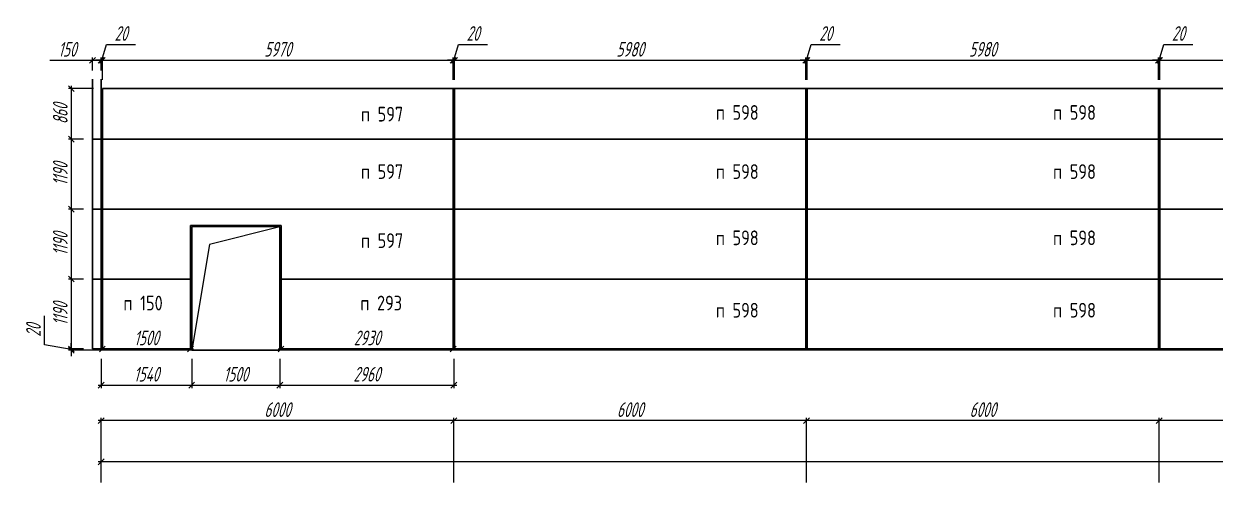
# Model space of a CAD drawing. Header units: millimetres. Extents: x -351329 to 406471, y -253833 to 111767.
# Drawn here: x 36813 to 57084, y -23803 to -15851 of the extents above; entities that cross this region are included whole.
import ezdxf

# ---------------------------------------------------------------- set-up
doc = ezdxf.new("R2010")
doc.units = ezdxf.units.MM
for name, color, linetype, lineweight in [('_Окна_двери', 131, 'Continuous', 15), ('_Оси', 90, 'Continuous', 13), ('_Размеры', 120, 'Continuous', 13), ('_Сендвичи', 230, 'Continuous', 30), ('выноска', 7, 'Continuous', 13), ('Нумерация', 91, 'Continuous', 30), ('тонкие', 221, 'Continuous', 13)]:
    doc.layers.add(name, color=color, linetype=linetype, lineweight=lineweight)
doc.styles.add('Museo sans', font='CS_Gost2304.shx')
doc.styles.add('СПДС_размеры', font='spdswin.shx', dxfattribs={"width": 0.8, "oblique": 15})
doc.dimstyles.new('СПДС', dxfattribs={"dimtxt": 2.5, "dimasz": 1, "dimexe": 0.5, "dimexo": 1.5, "dimtad": 1, "dimdec": 0, "dimtxsty": 'СПДС_размеры', "dimblk": 'OBLIQUE', "dimcen": 2.5, "dimdle": 0.5, "dimadec": 8, "dimazin": 0, "dimtfac": 1, "dimtdec": 0, "dimtix": 1, "dimtmove": 0, "dimatfit": 3, "dimfxl": 1, "dimarcsym": 0})

# ---------------------------------------------------------------- blocks, each defined once
blk = doc.blocks.new('_Oblique')
at = {"layer": 'выноска', "color": 0, "lineweight": -2}
blk.add_line((-0.5, -0.5), (0.5, 0.5), dxfattribs=at)
blk = doc.blocks.new('*D261')
at = {"layer": '_Оси', "color": 0, "lineweight": -2, "transparency": 16777216}
for p, q in [((80180, -23303), (38080, -23303)), ((38130, -23653), (38130, -23253)), ((80130, -23653), (80130, -23253))]:
    blk.add_line(p, q, dxfattribs=at)
at = {"layer": 'Defpoints', "color": 0, "transparency": 16777216}
for p in [(38130, -23303), (38130, -23803), (80130, -23803)]:
    blk.add_point(p, dxfattribs=at)
at = {"layer": '_Оси', "color": 0, "lineweight": -2, "transparency": 16777216, "xscale": 100, "yscale": 100, "zscale": 100, "rotation": 180}
blk.add_blockref('_Oblique', (38130, -23303), dxfattribs=at)
at = {"layer": '_Оси', "color": 0, "lineweight": -2, "transparency": 16777216, "xscale": 100, "yscale": 100, "zscale": 100}
blk.add_blockref('_Oblique', (80130, -23303), dxfattribs=at)
at = {"layer": '_Оси', "color": 0, "lineweight": 25, "transparency": 16777216, "insert": (59130, -23115.5), "char_height": 250, "attachment_point": 5, "style": 'СПДС_размеры'}
blk.add_mtext('42000', dxfattribs=at)
blk = doc.blocks.new('*D265')
at = {"layer": '_Оси', "color": 0, "lineweight": -2, "transparency": 16777216}
for p, q in [((62180, -22603), (56080, -22603)), ((56130, -23653), (56130, -22553)), ((62130, -23653), (62130, -22553))]:
    blk.add_line(p, q, dxfattribs=at)
at = {"layer": 'Defpoints', "color": 0, "transparency": 16777216}
for p in [(56130, -22603), (56130, -23803), (62130, -23803)]:
    blk.add_point(p, dxfattribs=at)
at = {"layer": '_Оси', "color": 0, "lineweight": -2, "transparency": 16777216, "xscale": 100, "yscale": 100, "zscale": 100, "rotation": 180}
blk.add_blockref('_Oblique', (56130, -22603), dxfattribs=at)
at = {"layer": '_Оси', "color": 0, "lineweight": -2, "transparency": 16777216, "xscale": 100, "yscale": 100, "zscale": 100}
blk.add_blockref('_Oblique', (62130, -22603), dxfattribs=at)
at = {"layer": '_Оси', "color": 0, "lineweight": 25, "transparency": 16777216, "insert": (59130, -22415.5), "char_height": 250, "attachment_point": 5, "style": 'СПДС_размеры'}
blk.add_mtext('6000', dxfattribs=at)
blk = doc.blocks.new('*D266')
at = {"layer": '_Оси', "color": 0, "lineweight": -2, "transparency": 16777216}
for p, q in [((56180, -22603), (50080, -22603)), ((50130, -23653), (50130, -22553)), ((56130, -23653), (56130, -22553))]:
    blk.add_line(p, q, dxfattribs=at)
at = {"layer": 'Defpoints', "color": 0, "transparency": 16777216}
for p in [(50130, -22603), (50130, -23803), (56130, -23803)]:
    blk.add_point(p, dxfattribs=at)
at = {"layer": '_Оси', "color": 0, "lineweight": -2, "transparency": 16777216, "xscale": 100, "yscale": 100, "zscale": 100, "rotation": 180}
blk.add_blockref('_Oblique', (50130, -22603), dxfattribs=at)
at = {"layer": '_Оси', "color": 0, "lineweight": -2, "transparency": 16777216, "xscale": 100, "yscale": 100, "zscale": 100}
blk.add_blockref('_Oblique', (56130, -22603), dxfattribs=at)
at = {"layer": '_Оси', "color": 0, "lineweight": 25, "transparency": 16777216, "insert": (53130, -22415.5), "char_height": 250, "attachment_point": 5, "style": 'СПДС_размеры'}
blk.add_mtext('6000', dxfattribs=at)
blk = doc.blocks.new('*D267')
at = {"layer": '_Оси', "color": 0, "lineweight": -2, "transparency": 16777216}
for p, q in [((50180, -22603), (44080, -22603)), ((44130, -23653), (44130, -22553)), ((50130, -23653), (50130, -22553))]:
    blk.add_line(p, q, dxfattribs=at)
at = {"layer": 'Defpoints', "color": 0, "transparency": 16777216}
for p in [(44130, -22603), (44130, -23803), (50130, -23803)]:
    blk.add_point(p, dxfattribs=at)
at = {"layer": '_Оси', "color": 0, "lineweight": -2, "transparency": 16777216, "xscale": 100, "yscale": 100, "zscale": 100, "rotation": 180}
blk.add_blockref('_Oblique', (44130, -22603), dxfattribs=at)
at = {"layer": '_Оси', "color": 0, "lineweight": -2, "transparency": 16777216, "xscale": 100, "yscale": 100, "zscale": 100}
blk.add_blockref('_Oblique', (50130, -22603), dxfattribs=at)
at = {"layer": '_Оси', "color": 0, "lineweight": 25, "transparency": 16777216, "insert": (47130, -22415.5), "char_height": 250, "attachment_point": 5, "style": 'СПДС_размеры'}
blk.add_mtext('6000', dxfattribs=at)
blk = doc.blocks.new('*D268')
at = {"layer": '_Оси', "color": 0, "lineweight": -2, "transparency": 16777216}
for p, q in [((44180, -22603), (38080, -22603)), ((38130, -23653), (38130, -22553)), ((44130, -23653), (44130, -22553))]:
    blk.add_line(p, q, dxfattribs=at)
at = {"layer": 'Defpoints', "color": 0, "transparency": 16777216}
for p in [(38130, -22603), (38130, -23803), (44130, -23803)]:
    blk.add_point(p, dxfattribs=at)
at = {"layer": '_Оси', "color": 0, "lineweight": -2, "transparency": 16777216, "xscale": 100, "yscale": 100, "zscale": 100, "rotation": 180}
blk.add_blockref('_Oblique', (38130, -22603), dxfattribs=at)
at = {"layer": '_Оси', "color": 0, "lineweight": -2, "transparency": 16777216, "xscale": 100, "yscale": 100, "zscale": 100}
blk.add_blockref('_Oblique', (44130, -22603), dxfattribs=at)
at = {"layer": '_Оси', "color": 0, "lineweight": 25, "transparency": 16777216, "insert": (41130, -22415.5), "char_height": 250, "attachment_point": 5, "style": 'СПДС_размеры'}
blk.add_mtext('6000', dxfattribs=at)
blk = doc.blocks.new('*U236')
at = {"color": 0, "ltscale": 100}
blk.add_lwpolyline([(0, 0), (1500, 0), (1500, 2100), (0, 2100)], close=True, dxfattribs=at)
blk.add_lwpolyline([(1500, 2100), (300, 1800), (0, 0)], dxfattribs=at)
blk = doc.blocks.new('*D269')
at = {"layer": '_Размеры', "color": 0, "lineweight": -2, "ltscale": 100, "transparency": 16777216}
for p, q in [((38150, -21233), (38150, -21333)), ((39650, -21233), (39650, -21333)), ((38100, -21383), (39700, -21383))]:
    blk.add_line(p, q, dxfattribs=at)
at = {"layer": 'Defpoints', "color": 0, "ltscale": 100, "transparency": 16777216}
for p in [(38150, -21383), (39650, -21383), (39650, -21383)]:
    blk.add_point(p, dxfattribs=at)
at = {"layer": '_Размеры', "color": 0, "lineweight": -2, "ltscale": 100, "transparency": 16777216, "xscale": 100, "yscale": 100, "zscale": 100, "rotation": 180}
blk.add_blockref('_Oblique', (38150, -21383), dxfattribs=at)
at = {"layer": '_Размеры', "color": 0, "lineweight": -2, "ltscale": 100, "transparency": 16777216, "xscale": 100, "yscale": 100, "zscale": 100}
blk.add_blockref('_Oblique', (39650, -21383), dxfattribs=at)
at = {"layer": '_Размеры', "color": 0, "ltscale": 100, "transparency": 16777216, "insert": (38900, -21195.5), "char_height": 250, "attachment_point": 5, "style": 'СПДС_размеры'}
blk.add_mtext('1500', dxfattribs=at)
blk = doc.blocks.new('*D270')
at = {"layer": '_Размеры', "color": 0, "lineweight": -2, "ltscale": 100, "transparency": 16777216}
for p, q in [((41190, -21233), (41190, -21333)), ((44120, -21233), (44120, -21333)), ((41140, -21383), (44170, -21383))]:
    blk.add_line(p, q, dxfattribs=at)
at = {"layer": 'Defpoints', "color": 0, "ltscale": 100, "transparency": 16777216}
for p in [(41190, -21383), (44120, -21383), (44120, -21383)]:
    blk.add_point(p, dxfattribs=at)
at = {"layer": '_Размеры', "color": 0, "lineweight": -2, "ltscale": 100, "transparency": 16777216, "xscale": 100, "yscale": 100, "zscale": 100, "rotation": 180}
blk.add_blockref('_Oblique', (41190, -21383), dxfattribs=at)
at = {"layer": '_Размеры', "color": 0, "lineweight": -2, "ltscale": 100, "transparency": 16777216, "xscale": 100, "yscale": 100, "zscale": 100}
blk.add_blockref('_Oblique', (44120, -21383), dxfattribs=at)
at = {"layer": '_Размеры', "color": 0, "ltscale": 100, "transparency": 16777216, "insert": (42655, -21195.5), "char_height": 250, "attachment_point": 5, "style": 'СПДС_размеры'}
blk.add_mtext('2930', dxfattribs=at)
blk = doc.blocks.new('*D273')
at = {"layer": '_Размеры', "color": 0, "lineweight": -2, "ltscale": 100, "transparency": 16777216}
for p, q in [((37254, -16471), (37980, -16471)), ((37930, -16471), (38180, -16471)), ((37980, -16645), (37980, -16421)), ((38130, -16645), (38130, -16421))]:
    blk.add_line(p, q, dxfattribs=at)
at = {"layer": 'Defpoints', "color": 0, "ltscale": 100, "transparency": 16777216}
for p in [(38130, -16471), (37980, -16795), (38130, -16795)]:
    blk.add_point(p, dxfattribs=at)
at = {"layer": '_Размеры', "color": 0, "lineweight": -2, "ltscale": 100, "transparency": 16777216, "xscale": 100, "yscale": 100, "zscale": 100, "rotation": 180}
blk.add_blockref('_Oblique', (37980, -16471), dxfattribs=at)
at = {"layer": '_Размеры', "color": 0, "lineweight": -2, "ltscale": 100, "transparency": 16777216, "xscale": 100, "yscale": 100, "zscale": 100}
blk.add_blockref('_Oblique', (38130, -16471), dxfattribs=at)
at = {"layer": '_Размеры', "color": 0, "ltscale": 100, "transparency": 16777216, "insert": (37553, -16284), "char_height": 250, "attachment_point": 5, "style": 'СПДС_размеры'}
blk.add_mtext('150', dxfattribs=at)
blk = doc.blocks.new('*D274')
at = {"layer": '_Размеры', "color": 0, "lineweight": -2, "ltscale": 100, "transparency": 16777216}
for p, q in [((38140, -16471), (38221, -16202)), ((38221, -16202), (38714, -16202)), ((38130, -16471), (38030, -16471)), ((38130, -16645), (38130, -16421)), ((38130, -16471), (38150, -16471)), ((38130, -16471), (38150, -16471)), ((38150, -16803), (38150, -16421)), ((38150, -16471), (38250, -16471))]:
    blk.add_line(p, q, dxfattribs=at)
at = {"layer": 'Defpoints', "color": 0, "ltscale": 100, "transparency": 16777216}
for p in [(38150, -16471), (38130, -16795), (38150, -16953)]:
    blk.add_point(p, dxfattribs=at)
at = {"layer": '_Размеры', "color": 0, "lineweight": -2, "ltscale": 100, "transparency": 16777216, "xscale": 100, "yscale": 100, "zscale": 100}
blk.add_blockref('_Oblique', (38130, -16471), dxfattribs=at)
at = {"layer": '_Размеры', "color": 0, "lineweight": -2, "ltscale": 100, "transparency": 16777216, "xscale": 100, "yscale": 100, "zscale": 100, "rotation": 180}
blk.add_blockref('_Oblique', (38150, -16471), dxfattribs=at)
at = {"layer": '_Размеры', "color": 0, "ltscale": 100, "transparency": 16777216, "insert": (38467, -16015), "char_height": 250, "attachment_point": 5, "style": 'СПДС_размеры'}
blk.add_mtext('20', dxfattribs=at)
blk = doc.blocks.new('*D275')
at = {"layer": '_Размеры', "color": 0, "lineweight": -2, "ltscale": 100, "transparency": 16777216}
for p, q in [((38100, -16471), (44170, -16471)), ((38150, -16803), (38150, -16421)), ((44120, -16803), (44120, -16421))]:
    blk.add_line(p, q, dxfattribs=at)
at = {"layer": 'Defpoints', "color": 0, "ltscale": 100, "transparency": 16777216}
for p in [(44120, -16471), (38150, -16953), (44120, -16953)]:
    blk.add_point(p, dxfattribs=at)
at = {"layer": '_Размеры', "color": 0, "lineweight": -2, "ltscale": 100, "transparency": 16777216, "xscale": 100, "yscale": 100, "zscale": 100, "rotation": 180}
blk.add_blockref('_Oblique', (38150, -16471), dxfattribs=at)
at = {"layer": '_Размеры', "color": 0, "lineweight": -2, "ltscale": 100, "transparency": 16777216, "xscale": 100, "yscale": 100, "zscale": 100}
blk.add_blockref('_Oblique', (44120, -16471), dxfattribs=at)
at = {"layer": '_Размеры', "color": 0, "ltscale": 100, "transparency": 16777216, "insert": (41135, -16283.5), "char_height": 250, "attachment_point": 5, "style": 'СПДС_размеры'}
blk.add_mtext('5970', dxfattribs=at)
blk = doc.blocks.new('*D276')
at = {"layer": '_Размеры', "color": 0, "lineweight": -2, "ltscale": 100, "transparency": 16777216}
for p, q in [((44130, -16471), (44211, -16202)), ((44211, -16202), (44704, -16202)), ((44120, -16471), (44020, -16471)), ((44120, -16803), (44120, -16421)), ((44120, -16471), (44140, -16471)), ((44120, -16471), (44140, -16471)), ((44140, -16803), (44140, -16421)), ((44140, -16471), (44240, -16471))]:
    blk.add_line(p, q, dxfattribs=at)
at = {"layer": 'Defpoints', "color": 0, "ltscale": 100, "transparency": 16777216}
for p in [(44140, -16471), (44120, -16953), (44140, -16953)]:
    blk.add_point(p, dxfattribs=at)
at = {"layer": '_Размеры', "color": 0, "lineweight": -2, "ltscale": 100, "transparency": 16777216, "xscale": 100, "yscale": 100, "zscale": 100}
blk.add_blockref('_Oblique', (44120, -16471), dxfattribs=at)
at = {"layer": '_Размеры', "color": 0, "lineweight": -2, "ltscale": 100, "transparency": 16777216, "xscale": 100, "yscale": 100, "zscale": 100, "rotation": 180}
blk.add_blockref('_Oblique', (44140, -16471), dxfattribs=at)
at = {"layer": '_Размеры', "color": 0, "ltscale": 100, "transparency": 16777216, "insert": (44457, -16015), "char_height": 250, "attachment_point": 5, "style": 'СПДС_размеры'}
blk.add_mtext('20', dxfattribs=at)
blk = doc.blocks.new('*D277')
at = {"layer": '_Размеры', "color": 0, "lineweight": -2, "ltscale": 100, "transparency": 16777216}
for p, q in [((44090, -16471), (50170, -16471)), ((44140, -16803), (44140, -16421)), ((50120, -16803), (50120, -16421))]:
    blk.add_line(p, q, dxfattribs=at)
at = {"layer": 'Defpoints', "color": 0, "ltscale": 100, "transparency": 16777216}
for p in [(50120, -16471), (44140, -16953), (50120, -16953)]:
    blk.add_point(p, dxfattribs=at)
at = {"layer": '_Размеры', "color": 0, "lineweight": -2, "ltscale": 100, "transparency": 16777216, "xscale": 100, "yscale": 100, "zscale": 100, "rotation": 180}
blk.add_blockref('_Oblique', (44140, -16471), dxfattribs=at)
at = {"layer": '_Размеры', "color": 0, "lineweight": -2, "ltscale": 100, "transparency": 16777216, "xscale": 100, "yscale": 100, "zscale": 100}
blk.add_blockref('_Oblique', (50120, -16471), dxfattribs=at)
at = {"layer": '_Размеры', "color": 0, "ltscale": 100, "transparency": 16777216, "insert": (47130, -16283.5), "char_height": 250, "attachment_point": 5, "style": 'СПДС_размеры'}
blk.add_mtext('5980', dxfattribs=at)
blk = doc.blocks.new('*D278')
at = {"layer": '_Размеры', "color": 0, "lineweight": -2, "ltscale": 100, "transparency": 16777216}
for p, q in [((50130, -16471), (50211, -16202)), ((50211, -16202), (50704, -16202)), ((50120, -16471), (50020, -16471)), ((50120, -16803), (50120, -16421)), ((50120, -16471), (50140, -16471)), ((50120, -16471), (50140, -16471)), ((50140, -16803), (50140, -16421)), ((50140, -16471), (50240, -16471))]:
    blk.add_line(p, q, dxfattribs=at)
at = {"layer": 'Defpoints', "color": 0, "ltscale": 100, "transparency": 16777216}
for p in [(50140, -16471), (50120, -16953), (50140, -16953)]:
    blk.add_point(p, dxfattribs=at)
at = {"layer": '_Размеры', "color": 0, "lineweight": -2, "ltscale": 100, "transparency": 16777216, "xscale": 100, "yscale": 100, "zscale": 100}
blk.add_blockref('_Oblique', (50120, -16471), dxfattribs=at)
at = {"layer": '_Размеры', "color": 0, "lineweight": -2, "ltscale": 100, "transparency": 16777216, "xscale": 100, "yscale": 100, "zscale": 100, "rotation": 180}
blk.add_blockref('_Oblique', (50140, -16471), dxfattribs=at)
at = {"layer": '_Размеры', "color": 0, "ltscale": 100, "transparency": 16777216, "insert": (50457, -16015), "char_height": 250, "attachment_point": 5, "style": 'СПДС_размеры'}
blk.add_mtext('20', dxfattribs=at)
blk = doc.blocks.new('*D279')
at = {"layer": '_Размеры', "color": 0, "lineweight": -2, "ltscale": 100, "transparency": 16777216}
for p, q in [((50090, -16471), (56170, -16471)), ((50140, -16803), (50140, -16421)), ((56120, -16803), (56120, -16421))]:
    blk.add_line(p, q, dxfattribs=at)
at = {"layer": 'Defpoints', "color": 0, "ltscale": 100, "transparency": 16777216}
for p in [(56120, -16471), (50140, -16953), (56120, -16953)]:
    blk.add_point(p, dxfattribs=at)
at = {"layer": '_Размеры', "color": 0, "lineweight": -2, "ltscale": 100, "transparency": 16777216, "xscale": 100, "yscale": 100, "zscale": 100, "rotation": 180}
blk.add_blockref('_Oblique', (50140, -16471), dxfattribs=at)
at = {"layer": '_Размеры', "color": 0, "lineweight": -2, "ltscale": 100, "transparency": 16777216, "xscale": 100, "yscale": 100, "zscale": 100}
blk.add_blockref('_Oblique', (56120, -16471), dxfattribs=at)
at = {"layer": '_Размеры', "color": 0, "ltscale": 100, "transparency": 16777216, "insert": (53130, -16283.5), "char_height": 250, "attachment_point": 5, "style": 'СПДС_размеры'}
blk.add_mtext('5980', dxfattribs=at)
blk = doc.blocks.new('*D280')
at = {"layer": '_Размеры', "color": 0, "lineweight": -2, "ltscale": 100, "transparency": 16777216}
for p, q in [((56130, -16471), (56211, -16202)), ((56211, -16202), (56704, -16202)), ((56120, -16471), (56020, -16471)), ((56120, -16803), (56120, -16421)), ((56120, -16471), (56140, -16471)), ((56120, -16471), (56140, -16471)), ((56140, -16803), (56140, -16421)), ((56140, -16471), (56240, -16471))]:
    blk.add_line(p, q, dxfattribs=at)
at = {"layer": 'Defpoints', "color": 0, "ltscale": 100, "transparency": 16777216}
for p in [(56140, -16471), (56120, -16953), (56140, -16953)]:
    blk.add_point(p, dxfattribs=at)
at = {"layer": '_Размеры', "color": 0, "lineweight": -2, "ltscale": 100, "transparency": 16777216, "xscale": 100, "yscale": 100, "zscale": 100}
blk.add_blockref('_Oblique', (56120, -16471), dxfattribs=at)
at = {"layer": '_Размеры', "color": 0, "lineweight": -2, "ltscale": 100, "transparency": 16777216, "xscale": 100, "yscale": 100, "zscale": 100, "rotation": 180}
blk.add_blockref('_Oblique', (56140, -16471), dxfattribs=at)
at = {"layer": '_Размеры', "color": 0, "ltscale": 100, "transparency": 16777216, "insert": (56457, -16015), "char_height": 250, "attachment_point": 5, "style": 'СПДС_размеры'}
blk.add_mtext('20', dxfattribs=at)
blk = doc.blocks.new('*D281')
at = {"layer": '_Размеры', "color": 0, "lineweight": -2, "ltscale": 100, "transparency": 16777216}
for p, q in [((56090, -16471), (62170, -16471)), ((56140, -16803), (56140, -16421)), ((62120, -16803), (62120, -16421))]:
    blk.add_line(p, q, dxfattribs=at)
at = {"layer": 'Defpoints', "color": 0, "ltscale": 100, "transparency": 16777216}
for p in [(62120, -16471), (56140, -16953), (62120, -16953)]:
    blk.add_point(p, dxfattribs=at)
at = {"layer": '_Размеры', "color": 0, "lineweight": -2, "ltscale": 100, "transparency": 16777216, "xscale": 100, "yscale": 100, "zscale": 100, "rotation": 180}
blk.add_blockref('_Oblique', (56140, -16471), dxfattribs=at)
at = {"layer": '_Размеры', "color": 0, "lineweight": -2, "ltscale": 100, "transparency": 16777216, "xscale": 100, "yscale": 100, "zscale": 100}
blk.add_blockref('_Oblique', (62120, -16471), dxfattribs=at)
at = {"layer": '_Размеры', "color": 0, "ltscale": 100, "transparency": 16777216, "insert": (59130, -16283.5), "char_height": 250, "attachment_point": 5, "style": 'СПДС_размеры'}
blk.add_mtext('5980', dxfattribs=at)
blk = doc.blocks.new('*D290')
at = {"layer": '_Размеры', "color": 0, "lineweight": -2, "ltscale": 100, "transparency": 16777216}
for p, q in [((38000, -16953), (37571, -16953)), ((37621, -16903), (37621, -17863)), ((37830, -17813), (37571, -17813))]:
    blk.add_line(p, q, dxfattribs=at)
at = {"layer": 'Defpoints', "color": 0, "ltscale": 100, "transparency": 16777216}
for p in [(38150, -16953), (37621, -17813), (37980, -17813)]:
    blk.add_point(p, dxfattribs=at)
at = {"layer": '_Размеры', "color": 0, "lineweight": -2, "ltscale": 100, "transparency": 16777216, "xscale": 100, "yscale": 100, "zscale": 100}
for p, rotation in [((37621, -16953), 90), ((37621, -17813), 270)]:
    blk.add_blockref('_Oblique', p, dxfattribs=dict(at, rotation=rotation))
at = {"layer": '_Размеры', "color": 0, "ltscale": 100, "transparency": 16777216, "insert": (37433.5, -17383), "char_height": 250, "attachment_point": 5, "rotation": 90, "style": 'СПДС_размеры'}
blk.add_mtext('860', dxfattribs=at)
blk = doc.blocks.new('*D291')
at = {"layer": '_Размеры', "color": 0, "lineweight": -2, "ltscale": 100, "transparency": 16777216}
for p, q in [((37830, -17813), (37571, -17813)), ((37621, -17763), (37621, -19053)), ((37830, -19003), (37571, -19003))]:
    blk.add_line(p, q, dxfattribs=at)
at = {"layer": 'Defpoints', "color": 0, "ltscale": 100, "transparency": 16777216}
for p in [(37980, -17813), (37621, -19003), (37980, -19003)]:
    blk.add_point(p, dxfattribs=at)
at = {"layer": '_Размеры', "color": 0, "lineweight": -2, "ltscale": 100, "transparency": 16777216, "xscale": 100, "yscale": 100, "zscale": 100}
for p, rotation in [((37621, -17813), 90), ((37621, -19003), 270)]:
    blk.add_blockref('_Oblique', p, dxfattribs=dict(at, rotation=rotation))
at = {"layer": '_Размеры', "color": 0, "ltscale": 100, "transparency": 16777216, "insert": (37433.5, -18408), "char_height": 250, "attachment_point": 5, "rotation": 90, "style": 'СПДС_размеры'}
blk.add_mtext('1190', dxfattribs=at)
blk = doc.blocks.new('*D292')
at = {"layer": '_Размеры', "color": 0, "lineweight": -2, "ltscale": 100, "transparency": 16777216}
for p, q in [((37830, -19003), (37571, -19003)), ((37621, -18953), (37621, -20243)), ((37830, -20193), (37571, -20193))]:
    blk.add_line(p, q, dxfattribs=at)
at = {"layer": 'Defpoints', "color": 0, "ltscale": 100, "transparency": 16777216}
for p in [(37980, -19003), (37621, -20193), (37980, -20193)]:
    blk.add_point(p, dxfattribs=at)
at = {"layer": '_Размеры', "color": 0, "lineweight": -2, "ltscale": 100, "transparency": 16777216, "xscale": 100, "yscale": 100, "zscale": 100}
for p, rotation in [((37621, -19003), 90), ((37621, -20193), 270)]:
    blk.add_blockref('_Oblique', p, dxfattribs=dict(at, rotation=rotation))
at = {"layer": '_Размеры', "color": 0, "ltscale": 100, "transparency": 16777216, "insert": (37433.5, -19598), "char_height": 250, "attachment_point": 5, "rotation": 90, "style": 'СПДС_размеры'}
blk.add_mtext('1190', dxfattribs=at)
blk = doc.blocks.new('*D293')
at = {"layer": '_Размеры', "color": 0, "lineweight": -2, "ltscale": 100, "transparency": 16777216}
for p, q in [((37830, -20193), (37571, -20193)), ((37621, -20143), (37621, -21433)), ((37830, -21383), (37571, -21383))]:
    blk.add_line(p, q, dxfattribs=at)
at = {"layer": 'Defpoints', "color": 0, "ltscale": 100, "transparency": 16777216}
for p in [(37980, -20193), (37621, -21383), (37980, -21383)]:
    blk.add_point(p, dxfattribs=at)
at = {"layer": '_Размеры', "color": 0, "lineweight": -2, "ltscale": 100, "transparency": 16777216, "xscale": 100, "yscale": 100, "zscale": 100}
for p, rotation in [((37621, -20193), 90), ((37621, -21383), 270)]:
    blk.add_blockref('_Oblique', p, dxfattribs=dict(at, rotation=rotation))
at = {"layer": '_Размеры', "color": 0, "ltscale": 100, "transparency": 16777216, "insert": (37433.5, -20788), "char_height": 250, "attachment_point": 5, "rotation": 90, "style": 'СПДС_размеры'}
blk.add_mtext('1190', dxfattribs=at)
blk = doc.blocks.new('*D294')
at = {"layer": '_Размеры', "color": 0, "lineweight": -2, "ltscale": 100, "transparency": 16777216}
for p, q in [((37165, -21312), (37165, -20819)), ((37621, -21383), (37621, -21283)), ((37621, -21393), (37165, -21312)), ((37830, -21383), (37571, -21383)), ((37980, -21403), (37571, -21403)), ((37621, -21383), (37621, -21403)), ((37621, -21383), (37621, -21403)), ((37621, -21403), (37621, -21503))]:
    blk.add_line(p, q, dxfattribs=at)
at = {"layer": 'Defpoints', "color": 0, "ltscale": 100, "transparency": 16777216}
for p in [(37621, -21403), (37980, -21383), (38130, -21403)]:
    blk.add_point(p, dxfattribs=at)
at = {"layer": '_Размеры', "color": 0, "lineweight": -2, "ltscale": 100, "transparency": 16777216, "xscale": 100, "yscale": 100, "zscale": 100}
for p, rotation in [((37621, -21383), 270), ((37621, -21403), 90)]:
    blk.add_blockref('_Oblique', p, dxfattribs=dict(at, rotation=rotation))
at = {"layer": '_Размеры', "color": 0, "ltscale": 100, "transparency": 16777216, "insert": (36977, -21066), "char_height": 250, "attachment_point": 5, "rotation": 90, "style": 'СПДС_размеры'}
blk.add_mtext('20', dxfattribs=at)
blk = doc.blocks.new('*D343')
at = {"layer": '_Размеры', "color": 0, "lineweight": -2, "ltscale": 100, "transparency": 16777216}
for p, q in [((38130, -21553), (38130, -22050)), ((39670, -21553), (39670, -22050)), ((38080, -22000), (39720, -22000))]:
    blk.add_line(p, q, dxfattribs=at)
at = {"layer": 'Defpoints', "color": 0, "ltscale": 100, "transparency": 16777216}
for p in [(38130, -21403), (39670, -21403), (39670, -22000)]:
    blk.add_point(p, dxfattribs=at)
at = {"layer": '_Размеры', "color": 0, "lineweight": -2, "ltscale": 100, "transparency": 16777216, "xscale": 100, "yscale": 100, "zscale": 100, "rotation": 180}
blk.add_blockref('_Oblique', (38130, -22000), dxfattribs=at)
at = {"layer": '_Размеры', "color": 0, "lineweight": -2, "ltscale": 100, "transparency": 16777216, "xscale": 100, "yscale": 100, "zscale": 100}
blk.add_blockref('_Oblique', (39670, -22000), dxfattribs=at)
at = {"layer": '_Размеры', "color": 0, "ltscale": 100, "transparency": 16777216, "insert": (38900, -21812.5), "char_height": 250, "attachment_point": 5, "style": 'СПДС_размеры'}
blk.add_mtext('1540', dxfattribs=at)
blk = doc.blocks.new('*D344')
at = {"layer": '_Размеры', "color": 0, "lineweight": -2, "ltscale": 100, "transparency": 16777216}
for p, q in [((39670, -21553), (39670, -22050)), ((41170, -21553), (41170, -22050)), ((39620, -22000), (41220, -22000))]:
    blk.add_line(p, q, dxfattribs=at)
at = {"layer": 'Defpoints', "color": 0, "ltscale": 100, "transparency": 16777216}
for p in [(39670, -21403), (41170, -21403), (41170, -22000)]:
    blk.add_point(p, dxfattribs=at)
at = {"layer": '_Размеры', "color": 0, "lineweight": -2, "ltscale": 100, "transparency": 16777216, "xscale": 100, "yscale": 100, "zscale": 100, "rotation": 180}
blk.add_blockref('_Oblique', (39670, -22000), dxfattribs=at)
at = {"layer": '_Размеры', "color": 0, "lineweight": -2, "ltscale": 100, "transparency": 16777216, "xscale": 100, "yscale": 100, "zscale": 100}
blk.add_blockref('_Oblique', (41170, -22000), dxfattribs=at)
at = {"layer": '_Размеры', "color": 0, "ltscale": 100, "transparency": 16777216, "insert": (40420, -21812.5), "char_height": 250, "attachment_point": 5, "style": 'СПДС_размеры'}
blk.add_mtext('1500', dxfattribs=at)
blk = doc.blocks.new('*D345')
at = {"layer": '_Размеры', "color": 0, "lineweight": -2, "ltscale": 100, "transparency": 16777216}
for p, q in [((41170, -21553), (41170, -22050)), ((44130, -21553), (44130, -22050)), ((41120, -22000), (44180, -22000))]:
    blk.add_line(p, q, dxfattribs=at)
at = {"layer": 'Defpoints', "color": 0, "ltscale": 100, "transparency": 16777216}
for p in [(41170, -21403), (44130, -21403), (44130, -22000)]:
    blk.add_point(p, dxfattribs=at)
at = {"layer": '_Размеры', "color": 0, "lineweight": -2, "ltscale": 100, "transparency": 16777216, "xscale": 100, "yscale": 100, "zscale": 100, "rotation": 180}
blk.add_blockref('_Oblique', (41170, -22000), dxfattribs=at)
at = {"layer": '_Размеры', "color": 0, "lineweight": -2, "ltscale": 100, "transparency": 16777216, "xscale": 100, "yscale": 100, "zscale": 100}
blk.add_blockref('_Oblique', (44130, -22000), dxfattribs=at)
at = {"layer": '_Размеры', "color": 0, "ltscale": 100, "transparency": 16777216, "insert": (42650, -21812.5), "char_height": 250, "attachment_point": 5, "style": 'СПДС_размеры'}
blk.add_mtext('2960', dxfattribs=at)

msp = doc.modelspace()

# ---------------------------------------------------------------- linework, layer by layer
at = {"layer": '_Сендвичи', "ltscale": 100}
for p, q in [((37980, -21383), (37980, -16795)), ((38130, -21383), (38130, -16795)), ((38150, -21383), (38150, -16953)), ((38150, -16953), (80110, -16953)), ((44120, -16953), (44120, -21383)), ((44140, -16953), (44140, -21383)), ((50120, -16953), (50120, -21383)), ((50140, -16953), (50140, -21383)), ((56120, -16953), (56120, -21383)), ((56140, -16953), (56140, -21383)), ((80280, -17813), (37980, -17813)), ((80280, -19003), (37980, -19003)), ((39670, -20193), (37980, -20193)), ((69650, -20193), (41170, -20193)), ((39670, -21383), (37980, -21383)), ((69650, -21383), (41170, -21383))]:
    msp.add_line(p, q, dxfattribs=at)
msp.add_lwpolyline([(39650, -21383), (39650, -19283), (41190, -19283), (41190, -21383)], dxfattribs=at)
at = {"layer": 'тонкие', "ltscale": 100}
msp.add_line((80630, -21403), (37630, -21403), dxfattribs=at)

# ---------------------------------------------------------------- block references
at = {"layer": '_Окна_двери', "ltscale": 100}
msp.add_blockref('*U236', (39670, -21403), dxfattribs=at)

# ---------------------------------------------------------------- texts
at = {"layer": 'Нумерация', "linetype": 'Continuous', "ltscale": 100, "style": 'Museo sans'}
for s, p in [('п 597', (42549, -17513)), ('п 598', (48587, -17484)), ('п 598', (54325, -17484)), ('п 597', (42549, -18490)), ('п 598', (48587, -18490)), ('п 598', (54325, -18490)), ('п 597', (42549, -19665)), ('п 598', (48587, -19617)), ('п 598', (54325, -19617)), ('п 150', (38507, -20727)), ('п 293', (42538, -20727)), ('п 598', (48587, -20849)), ('п 598', (54325, -20849))]:
    msp.add_text(s, height=250, dxfattribs=at).set_placement(p)

# ---------------------------------------------------------------- dimensions: what is measured, and where the dimension line sits
at = {"layer": '_Оси', "lineweight": 25}
for base, p1, p2, picture, middle in [((38130, -22603), (44130, -23803), (38130, -23803), '*D268', (41130, -22415.5)), ((44130, -22603), (50130, -23803), (44130, -23803), '*D267', (47130, -22415.5)), ((50130, -22603), (56130, -23803), (50130, -23803), '*D266', (53130, -22415.5)), ((56130, -22603), (62130, -23803), (56130, -23803), '*D265', (59130, -22415.5)), ((38130, -23303), (80130, -23803), (38130, -23803), '*D261', (59130, -23115.5))]:
    dim = msp.add_linear_dim(base=base, p1=p1, p2=p2, angle=180, dimstyle='СПДС', override={"dimscale": 100}, dxfattribs=at)
    dim.commit()
    dim.dimension.update_dxf_attribs({"geometry": picture, "text_midpoint": middle})
at = {"layer": '_Размеры', "ltscale": 100}
for base, p1, p2, picture, middle in [((38150, -16471), (38130, -16795), (38150, -16953), '*D274', (38283.1, -16014.8)), ((44140, -16471), (44120, -16953), (44140, -16953), '*D276', (44273.1, -16014.8)), ((50140, -16471), (50120, -16953), (50140, -16953), '*D278', (50273.1, -16014.8)), ((56140, -16471), (56120, -16953), (56140, -16953), '*D280', (56273.1, -16014.8)), ((44120, -16471), (38150, -16953), (44120, -16953), '*D275', (41135, -16283.5)), ((50120, -16471), (44140, -16953), (50120, -16953), '*D277', (47130, -16283.5)), ((56120, -16471), (50140, -16953), (56120, -16953), '*D279', (53130, -16283.5)), ((62120, -16471), (56140, -16953), (62120, -16953), '*D281', (59130, -16283.5)), ((39650, -21383), (38150, -21383), (39650, -21383), '*D269', (38900, -21195.5)), ((44120, -21383), (41190, -21383), (44120, -21383), '*D270', (42655, -21195.5)), ((39670, -22000), (38130, -21403), (39670, -21403), '*D343', (38900, -21812.5)), ((41170, -22000), (39670, -21403), (41170, -21403), '*D344', (40420, -21812.5)), ((44130, -22000), (41170, -21403), (44130, -21403), '*D345', (42650, -21812.5))]:
    dim = msp.add_linear_dim(base=base, p1=p1, p2=p2, dimstyle='СПДС', override={"dimscale": 100, "dimadec": 0, "dimtix": 0, "dimtmove": 1}, dxfattribs=at)
    dim.commit()
    dim.dimension.update_dxf_attribs({"geometry": picture, "text_midpoint": middle})
dim = msp.add_linear_dim(base=(38130, -16471), p1=(37980, -16795), p2=(38130, -16795), dimstyle='СПДС', override={"dimscale": 100, "dimadec": 0, "dimtix": 0, "dimtmove": 1}, dxfattribs=at)
dim.commit()
dim.dimension.update_dxf_attribs({"geometry": '*D273', "text_midpoint": (37553, -16471), "dimtype": 160})
for base, p1, p2, picture, middle in [((37621, -17813), (38150, -16953), (37980, -17813), '*D290', (37433.5, -17383)), ((37621, -19003), (37980, -17813), (37980, -19003), '*D291', (37433.5, -18408)), ((37621, -20193), (37980, -19003), (37980, -20193), '*D292', (37433.5, -19598)), ((37621, -21383), (37980, -20193), (37980, -21383), '*D293', (37433.5, -20788))]:
    dim = msp.add_linear_dim(base=base, p1=p1, p2=p2, angle=90, dimstyle='СПДС', override={"dimscale": 100, "dimadec": 0, "dimtix": 0, "dimtmove": 1}, dxfattribs=at)
    dim.commit()
    dim.dimension.update_dxf_attribs({"geometry": picture, "text_midpoint": middle})
dim = msp.add_linear_dim(base=(37621, -21403), p1=(37980, -21383), p2=(38130, -21403), angle=90, dimstyle='СПДС', override={"dimscale": 100, "dimadec": 0, "dimtix": 0, "dimtmove": 1}, dxfattribs=at)
dim.commit()
dim.dimension.update_dxf_attribs({"geometry": '*D294', "text_midpoint": (37164.8, -21249.9), "dimtype": 160})

doc.saveas('drawing.dxf')
